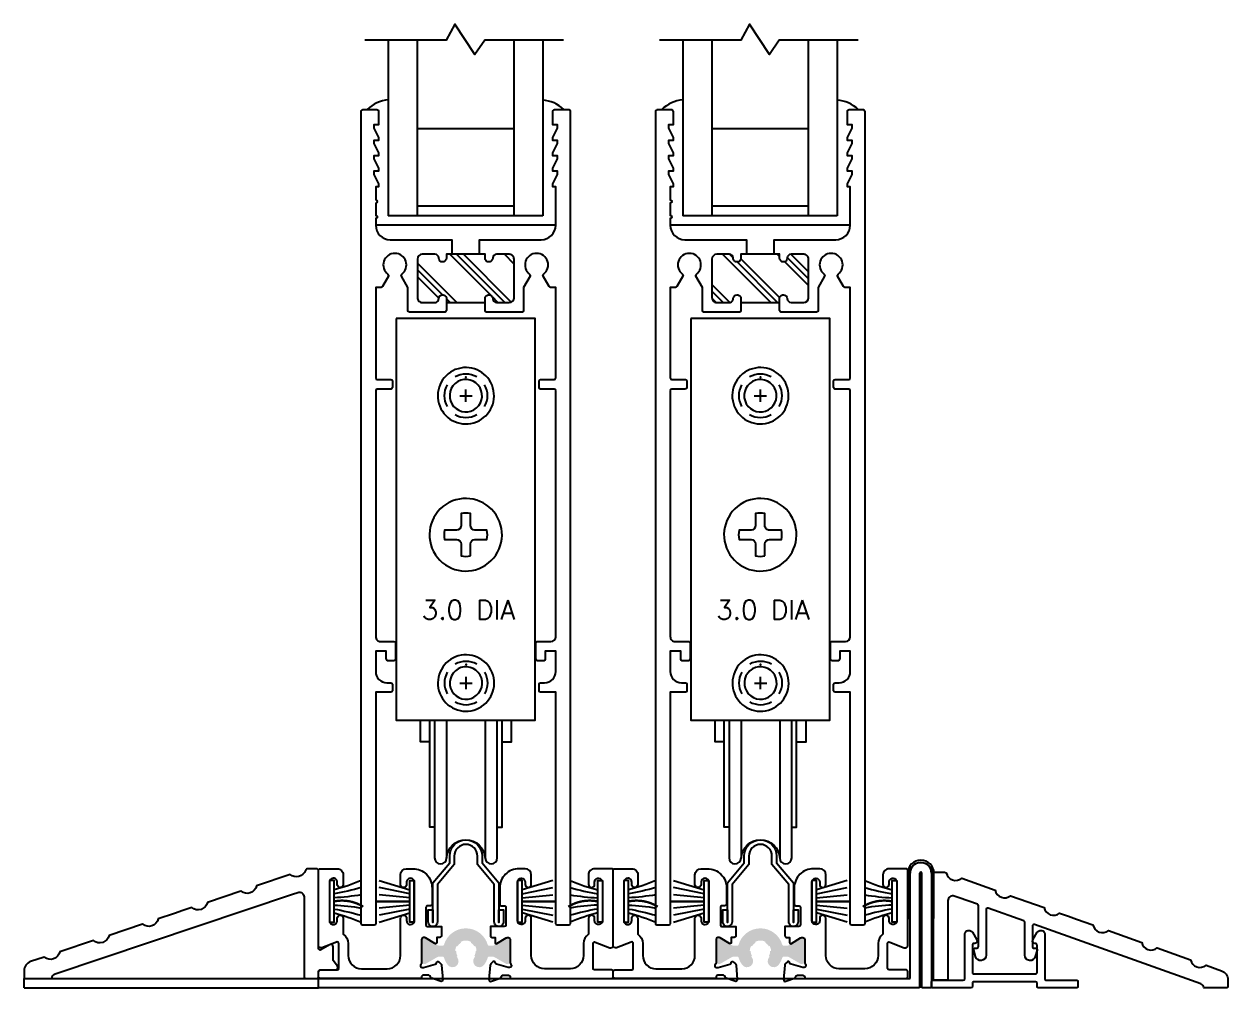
# Model space of a CAD drawing. Extents: x -7.7 to 55.8, y -21.7 to 30.1.
# Drawn here: x -4.38 to 3.42, y 10.66 to 16.9 of the extents above; entities that cross this region are included whole.
import ezdxf
from ezdxf.enums import TextEntityAlignment as Align

# ---------------------------------------------------------------- set-up
doc = ezdxf.new("R2010")
doc.units = 0
doc.header["$LTSCALE"] = 0.25
doc.header["$MEASUREMENT"] = 0
doc.layers.get('0').update_dxf_attribs({"linetype": 'CONTINUOUS'})
for name, color, linetype in [('FRAME', 1, 'CONTINUOUS'), ('GLASS-VINYL', 7, 'CONTINUOUS'), ('HARDWARE', 7, 'CONTINUOUS'), ('HEM COVER', 4, 'CONTINUOUS'), ('I-STRUT', 7, 'CONTINUOUS'), ('SEAL', 7, 'CONTINUOUS'), ('SILL-PAN', 7, 'CONTINUOUS'), ('VENT', 5, 'CONTINUOUS')]:
    doc.layers.add(name, color=color, linetype=linetype)
doc.styles.get("Standard").update_dxf_attribs({"font": 'simplex.shx'})

# ---------------------------------------------------------------- blocks, each defined once
blk = doc.blocks.new('3752')
blk.add_lwpolyline([(2.315312950864076, 0.3960660828717341), (2.288428630691269, 0.4325795506452262), (2.288428630691269, 0.5197150132971414, 0.5773502691896355), (2.264428630691269, 0.5335714197576923), (2.208428630691267, 0.5012398046830709, -0.5773502691896304), (2.193428630691268, 0.5099000587209152), (2.193428630691264, 1.010579550645228, 0.414213562373091), (2.177428630691264, 1.026579550645227), (2.123279139303695, 1.026579550645228, 0.3218493606504528), (2.108118147775662, 1.015692703868717, -0.5303409811657501), (2.009192128661591, 0.9882854731984), (1.791318441772871, 0.9152394525062394, -0.564932682866004), (1.690619898419006, 0.8814784784917108), (1.472746211530296, 0.8084324577995355, -0.5649326828659461), (1.372047668176431, 0.774671483785026), (1.313538275681876, 0.7550551714350787), (1.260925066122831, 0.7374156590689204), (1.154173981287731, 0.7016254630928543, -0.564932682866004), (1.053475437933866, 0.6678644890783257), (0.8356017510451563, 0.5948184683861503, -0.5649326828659461), (0.7349032076912914, 0.561057494371641), (0.5170295208026037, 0.4880114736794788, -0.5649326828660137), (0.4163309774487374, 0.4542504996649607), (0.3277201971441999, 0.4245421627652403, 0.3223425503140719), (0.2854286306912659, 0.3657580012323846), (0.2854286306912659, 0.3165795506452272), (0.4663268562911509, 0.3165795506452272, -0.3249412314732663), (0.4874712672752097, 0.3462633112810983), (2.023635525039498, 0.8612896449408042), (2.058574413917734, 0.8730035275872409, -0.5124674007691762), (2.099428630691266, 0.8436114468208135), (2.099428630691266, 0.3744053965567943), (2.099428630691266, 0.3265795506452273, 0.4142135623730951), (2.109428630691266, 0.3165795506452275), (2.183428630691267, 0.316579550645227, 0.414213562373108), (2.193428630691267, 0.3265795506452277), (2.193428630691267, 0.3605795506452264, -0.4142135623730951), (2.203428630691266, 0.3705795506452262), (2.302428630691267, 0.3705795506452262, 0.614985551733185)], format="xyb", close=True)
blk = doc.blocks.new('3749-SILL')
at = {"layer": 'I-STRUT'}
h = blk.add_hatch(color=256, dxfattribs=at)
h.dxf.hatch_style = 1
edge = h.paths.add_edge_path()
edge.add_arc((0.9540000000000077, -0.5239998801021031), 0.06889742808219167, 59.999999999995, 119.9999999999948, ccw=False)
edge.add_line((0.9884487140411125, -0.4643329571275103), (0.985495967123299, -0.4694472648110448))
edge.add_arc((0.9540000000000077, -0.523999880102096), 0.06299193424657525, 30.000000000000625, 59.99999999999619, ccw=False)
edge.add_line((1.008552615291066, -0.4925039129788047), (1.013666922974593, -0.4895511660610055))
edge.add_arc((0.9540000000000077, -0.5239998801021031), 0.06889742808219167, 5.9117155615240335e-12, 30.000000000002785, ccw=False)
edge.add_line((1.022897428082203, -0.523999880102096), (1.01699193424659, -0.523999880102096))
edge.add_arc((0.9540000000000077, -0.523999880102096), 0.06299193424657525, -30.000000000000625, 0, ccw=False)
edge.add_line((1.008552615291066, -0.5554958472253873), (1.013666922974593, -0.5584485941432007))
edge.add_arc((0.9540000000000077, -0.5239998801021031), 0.06889742808219167, 323.1301023541607, 329.99999999999716, ccw=False)
edge.add_arc((1.040613909589055, -0.588960312293878), 0.03936995890410953, 143.1301023541601, 323.1301023541457)
edge.add_arc((0.9540000000000077, -0.5239998801021031), 0.1476373458904107, 323.1301023541566, 343.8304322988947)
edge.add_arc((1.103359578905156, -0.5673068348966197), 0.007873991780821906, 90, 163.8304322988909, ccw=False)
edge.add_line((1.103359578905156, -0.5594328431158004), (1.125148285231191, -0.5594328431158004))
edge.add_arc((1.125148285231191, -0.5909288102390864), 0.03149596712328762, 60.00000000001222, 90, ccw=False)
edge.add_line((1.140896268792829, -0.5636525025935555), (1.213589360971767, -0.6056218789312968))
edge.add_arc((1.21752635686218, -0.5988028020199128), 0.007873991780821906, 239.9999999999947, 270)
edge.add_line((1.21752635686218, -0.606676793800732), (1.225652716438361, -0.606676793800732))
edge.add_arc((1.225652716438361, -0.5909288102390864), 0.01574798356164381, 270, 360)
edge.add_line((1.241400700000014, -0.5909288102390864), (1.241400700000014, -0.4570709499651144))
edge.add_arc((1.225652716438361, -0.4570709499651144), 0.01574798356164381, 0, 90)
edge.add_line((1.225652716438361, -0.4413229664034688), (1.217526356862166, -0.4413229664034759))
edge.add_arc((1.217526356862166, -0.4491969581842881), 0.007873991780821906, 90, 119.9999999999416)
edge.add_line((1.213589360971767, -0.4423778812729111), (1.140896268792829, -0.4843472576106365))
edge.add_arc((1.125148285231191, -0.4570709499651144), 0.03149596712328762, 270, 299.9999999999958, ccw=False)
edge.add_line((1.125148285231191, -0.4885669170883986), (1.103359578905156, -0.4885669170883986))
edge.add_arc((1.103359578905156, -0.4806929253075793), 0.007873991780821906, 196.1695677010595, 270, ccw=False)
edge.add_arc((0.9540000000000077, -0.5239998801021031), 0.1476373458904107, 16.16956770111066, 90)
edge.add_arc((0.9540000000000077, -0.5239998801021031), 0.1476373458904107, 90, 163.8304322988893)
edge.add_arc((0.8046404210948594, -0.4806929253075793), 0.007873991780821906, 270, 343.8304322989405, ccw=False)
edge.add_line((0.8046404210948594, -0.4885669170883986), (0.7828517147688245, -0.4885669170883986))
edge.add_arc((0.7828517147688245, -0.4570709499651144), 0.03149596712328762, 239.9999999999818, 270, ccw=False)
edge.add_line((0.7671037312071718, -0.4843472576106365), (0.6944106390282485, -0.4423778812729111))
edge.add_arc((0.6904736431378353, -0.4491969581842881), 0.007873991780821906, 59.99999999996886, 90)
edge.add_line((0.6904736431378353, -0.4413229664034688), (0.6823472835616542, -0.4413229664034759))
edge.add_arc((0.6823472835616542, -0.4570709499651144), 0.01574798356164381, 90, 180)
edge.add_line((0.6665993000000014, -0.4570709499651144), (0.6665993000000014, -0.5909288102390864))
edge.add_arc((0.6823472835616542, -0.5909288102390864), 0.01574798356164381, 180, 270)
edge.add_line((0.6823472835616542, -0.606676793800732), (0.6904736431378353, -0.606676793800732))
edge.add_arc((0.6904736431378353, -0.5988028020199128), 0.007873991780821906, 270, 300.0000000000052)
edge.add_line((0.6944106390282485, -0.6056218789312968), (0.767103731207186, -0.5636525025935555))
edge.add_arc((0.7828517147688245, -0.5909288102390864), 0.03149596712328762, 90, 119.9999999999878, ccw=False)
edge.add_line((0.7828517147688245, -0.5594328431158004), (0.8046404210948594, -0.5594328431158004))
edge.add_arc((0.8046404210948594, -0.5673068348966197), 0.007873991780821906, 16.1695677011092, 90, ccw=False)
edge.add_arc((0.9540000000000077, -0.5239998801021031), 0.1476373458904107, 196.1695677011054, 216.8698976458435)
edge.add_arc((0.8673860904109603, -0.588960312293878), 0.03936995890410953, 216.8698976458544, 396.8698976458398)
edge.add_arc((0.9540000000000077, -0.5239998801021031), 0.06889742808219167, 209.9999999999977, 216.8698976458392, ccw=False)
edge.add_line((0.8943330770254221, -0.5584485941431936), (0.8994473847089637, -0.5554958472253873))
edge.add_arc((0.9540000000000077, -0.523999880102096), 0.06299193424657525, 180, 210.000000000007, ccw=False)
edge.add_line((0.8910080657534394, -0.523999880102096), (0.8851025719178125, -0.523999880102096))
edge.add_arc((0.9540000000000077, -0.5239998801021031), 0.06889742808219167, 149.9999999999972, 179.9999999999941, ccw=False)
edge.add_line((0.8943330770254221, -0.4895511660610055), (0.8994473847089637, -0.4925039129788047))
edge.add_arc((0.9540000000000077, -0.523999880102096), 0.06299193424657525, 119.99999999999261, 149.999999999993, ccw=False)
edge.add_line((0.9225040328767307, -0.4694472648110448), (0.9195512859589172, -0.4643329571275103))
for points in [[(0.5300000000000011, -0.5540004872134574), (0.5300000000000011, -0.3659999999999997), (0.5300000000000153, -0.3119999999999976, -0.414213562373095), (0.5500000000000114, -0.2920000000000016), (0.5505000000000138, -0.2920000000000087, -0.4142135623732017), (0.5700000000000216, -0.3114999999999952), (0.5699999999999363, -0.3275000000000006, 0.4142135623732224), (0.5944999999999254, -0.3520000000000039), (0.5954999999999302, -0.3519999999999897, 0.414213562373095), (0.6199999999999193, -0.3275000000000006), (0.6200000000000045, -0.0764999999999958, 0.4142135623730526), (0.5955000000000155, -0.05200000000000671), (0.5945000000000107, -0.0519999999999925, 0.4142135623730949), (0.5700000000000216, -0.07650000000001), (0.5700000000000358, -0.09250000000000114, -0.4142135623733084), (0.5505000000000138, -0.112000000000009), (0.549500000000009, -0.1119999999999948, -0.4142135623733084), (0.5300000000000011, -0.09250000000000114), (0.5300000000000011, -0.03000000000000114, -0.414213562373017), (0.5700000000000074, 0.009999999999990905), (0.5927576328495547, 0.009999999999990905), (0.610000000000003, 0.009999999999990905, -0.4142135623731044), (0.735000000000003, -0.1150000000000126), (0.7349999999999994, -0.2199999999999989, -0.4142135623736153), (0.7249999999999943, -0.2299999999999969), (0.7050000000000125, -0.2299999999999969, 0.4142135623737195), (0.6949999999999932, -0.2400000000000091), (0.6950000000000216, -0.3549999999999969, 0.414213562372991), (0.7050000000000125, -0.365000000000002), (0.7950155772184502, -0.3650000000000091), (0.7950155772184644, -0.4250000000000043, -0.4142135623736153), (0.7850155772184593, -0.4350000000000023), (0.7649845850430097, -0.4350000000000023), (0.7649845850429955, -0.4678652431251606, -0.5855240683197985), (0.7530129458922943, -0.4745834136928337), (0.6932613134322736, -0.4381108614683598, 0.1378721067474893), (0.6871101301893816, -0.4363818418366989), (0.6784052314997382, -0.436381841836706, 0.414213562373095), (0.6665989560165713, -0.448188117319873), (0.6665989560165713, -0.599811642884335, -0.213421765283858), (0.6626635308555109, -0.6086115210648249, 0.6885002580693733), (0.6705343811776316, -0.6292176747285172), (0.6768509058451855, -0.6292176747285101, 0.06554346281524685), (0.6799065947919587, -0.6288153856468188), (0.7557098215109761, -0.6085039722637777, 0.2679491924307935), (0.7640581189656785, -0.6001556748090753), (0.7652527777641325, -0.5956971474755353, -0.5773502691896111), (0.778420967001594, -0.5921687418035848), (0.7927361969683915, -0.6064839717703894, -0.1763269807084598), (0.7961492485542294, -0.6138032845162744), (0.8042939102109443, -0.7068971932408363, -0.5486187866267667), (0.7884945771375129, -0.7190204479001654), (0.7329722902087639, -0.6988119881197026, -0.2637246696229036), (0.7254171660954682, -0.6899510977373229, 0.3595082375522588), (0.7138240579492532, -0.6803782018222595), (0.6784052314997382, -0.6803782018222524, 0.4142135623732713), (0.6665989560165713, -0.6921844773054335), (0.6665989560165713, -0.7000004872134671), (0.01000000000000512, -0.70000048721346, -0.4142135623733031), (0, -0.6900004872134691), (0, -0.656000487213463, -0.4142135623734073), (0.01000000000000512, -0.646000487213465), (0.1200000000000045, -0.6460004872134721, 0.414213562372991), (0.1299999999999955, -0.6360004872134599), (0.1299999999999955, -0.4746324154477151, 0.5285491067761589), (0.1163456096550419, -0.4653240626822353), (0.02184702455195975, -0.5024235072041847, -0.5285491067762694), (1.4210854715202e-14, -0.4875301427794199), (0, 0, -0.4142135623734073), (0.01000000000000512, 0.00999999999999801), (0.1200000000000045, 0.01000000000000512, -0.414213562373147), (0.1599999999999966, -0.03000000000000114), (0.1599999999999966, -0.09250000000000114, -0.4142135623731486), (0.140500000000003, -0.1120000000000019), (0.1394999999999982, -0.1119999999999948, -0.4142135623732018), (0.1200000000000045, -0.09249999999999403), (0.1200000000000045, -0.0764999999999958, 0.4142135623732225), (0.09550000000000125, -0.0519999999999996), (0.09450000000001069, -0.05200000000000671, 0.414213562373095), (0.06999999999999318, -0.0764999999999958), (0.07000000000007844, -0.3275000000000006, 0.4142135623732648), (0.09450000000008174, -0.3520000000000039), (0.09550000000008652, -0.3520000000000039, 0.4142135623732649), (0.1200000000000898, -0.3275000000000006), (0.1200000000000045, -0.3114999999999952, -0.4142135623731485), (0.1394999999999982, -0.2919999999999945), (0.1400000000000006, -0.2920000000000016, -0.414213562373043), (0.1599999999999966, -0.3119999999999976), (0.1599999999999966, -0.4147658972593291, -0.2504916501726727), (0.1920000000000073, -0.474632415447708), (0.1920000000000073, -0.5530004872134668, 0.4142135623731071), (0.277000000000001, -0.6380004872134695), (0.4450000000000216, -0.6380004872134624, 0.4142135623730828), (0.5300000000000296, -0.5530004872134597)], [(1.378000000000014, -0.5540004872134574), (1.378000000000014, -0.3659999999999997), (1.378, -0.3119999999999976, 0.414213562373095), (1.358000000000004, -0.2920000000000016), (1.357500000000002, -0.2920000000000087, 0.4142135623732017), (1.337999999999994, -0.3114999999999952), (1.338000000000079, -0.3275000000000006, -0.4142135623732224), (1.31350000000009, -0.3520000000000039), (1.312500000000085, -0.3519999999999897, -0.414213562373095), (1.288000000000096, -0.3275000000000006), (1.288000000000011, -0.0764999999999958, -0.4142135623730526), (1.3125, -0.05200000000000671), (1.313500000000005, -0.0519999999999925, -0.4142135623730949), (1.337999999999994, -0.07650000000001), (1.33799999999998, -0.09250000000000114, 0.4142135623733084), (1.357500000000002, -0.112000000000009), (1.358500000000006, -0.1119999999999948, 0.4142135623733084), (1.378000000000014, -0.09250000000000114), (1.378000000000014, -0.03000000000000114, 0.414213562373017), (1.338000000000008, 0.009999999999990905), (1.315242367150461, 0.009999999999990905), (1.298000000000012, 0.009999999999990905, 0.4142135623731044), (1.173000000000012, -0.1150000000000126), (1.173000000000016, -0.2199999999999989, 0.4142135623736153), (1.183000000000021, -0.2299999999999969), (1.203000000000003, -0.2299999999999969, -0.4142135623737195), (1.213000000000022, -0.2400000000000091), (1.212999999999994, -0.3549999999999969, -0.414213562372991), (1.203000000000003, -0.365000000000002), (1.112984422781565, -0.3650000000000091), (1.112984422781551, -0.4250000000000043, 0.4142135623736153), (1.122984422781556, -0.4350000000000023), (1.143015414957006, -0.4350000000000023), (1.14301541495702, -0.4678652431251606, 0.5855240683197985), (1.154987054107721, -0.4745834136928337), (1.214738686567742, -0.4381108614683598, -0.1378721067474893), (1.220889869810634, -0.4363818418366989), (1.229594768500277, -0.436381841836706, -0.414213562373095), (1.241401043983444, -0.448188117319873), (1.241401043983444, -0.599811642884335, 0.213421765283858), (1.245336469144505, -0.6086115210648249, -0.6885002580693733), (1.237465618822384, -0.6292176747285172), (1.23114909415483, -0.6292176747285101, -0.06554346281524685), (1.228093405208057, -0.6288153856468188), (1.152290178489039, -0.6085039722637777, -0.2679491924307935), (1.143941881034337, -0.6001556748090753), (1.142747222235883, -0.5956971474755353, 0.5773502691896111), (1.129579032998421, -0.5921687418035848), (1.115263803031624, -0.6064839717703894, 0.1763269807084598), (1.111850751445786, -0.6138032845162744), (1.103706089789071, -0.7068971932408363, 0.5486187866267667), (1.119505422862503, -0.7190204479001654), (1.175027709791252, -0.6988119881197026, 0.2637246696229036), (1.182582833904547, -0.6899510977373229, -0.3595082375522588), (1.194175942050762, -0.6803782018222595), (1.229594768500277, -0.6803782018222524, -0.4142135623732713), (1.241401043983444, -0.6921844773054335), (1.241401043983444, -0.7000004872134671), (1.89800000000001, -0.70000048721346, 0.4142135623733031), (1.908000000000015, -0.6900004872134691), (1.908000000000015, -0.656000487213463, 0.4142135623734073), (1.89800000000001, -0.646000487213465), (1.788000000000011, -0.6460004872134721, -0.414213562372991), (1.77800000000002, -0.6360004872134599), (1.77800000000002, -0.4746324154477151, -0.5285491067761589), (1.791654390344974, -0.4653240626822353), (1.886152975448056, -0.5024235072041847, 0.5285491067762694), (1.908000000000001, -0.4875301427794199), (1.908000000000015, 0, 0.4142135623734073), (1.89800000000001, 0.00999999999999801), (1.788000000000011, 0.01000000000000512, 0.414213562373147), (1.748000000000019, -0.03000000000000114), (1.748000000000019, -0.09250000000000114, 0.4142135623731486), (1.767500000000013, -0.1120000000000019), (1.768500000000017, -0.1119999999999948, 0.4142135623732018), (1.788000000000011, -0.09249999999999403), (1.788000000000011, -0.0764999999999958, -0.4142135623732225), (1.812500000000014, -0.0519999999999996), (1.813500000000005, -0.05200000000000671, -0.414213562373095), (1.838000000000022, -0.0764999999999958), (1.837999999999937, -0.3275000000000006, -0.4142135623732648), (1.813499999999934, -0.3520000000000039), (1.812499999999929, -0.3520000000000039, -0.4142135623732649), (1.787999999999926, -0.3275000000000006), (1.788000000000011, -0.3114999999999952, 0.4142135623731485), (1.768500000000017, -0.2919999999999945), (1.768000000000015, -0.2920000000000016, 0.414213562373043), (1.748000000000019, -0.3119999999999976), (1.748000000000019, -0.4147658972593291, 0.2504916501726727), (1.716000000000008, -0.474632415447708), (1.716000000000008, -0.5530004872134668, -0.4142135623731071), (1.631000000000014, -0.6380004872134695), (1.462999999999994, -0.6380004872134624, -0.4142135623730828), (1.377999999999986, -0.5530004872134597)]]:
    blk.add_lwpolyline(points, format="xyb")
blk = doc.blocks.new('3310-Thermal Mammoth B Rail')
at = {"linetype": 'Continuous'}
h = blk.add_hatch(dxfattribs=at)
h.set_pattern_fill('PLAST', angle=45, style=0)
h.set_pattern_definition([(45, (0, 0), (-0.1767766952966369, 0.1767766952966369), []), (45, (-0.02209708691207961, 0.02209708691207961), (-0.1767766952966369, 0.1767766952966369), []), (45, (-0.04419417382415922, 0.04419417382415922), (-0.1767766952966369, 0.1767766952966369), [])])
h.paths.add_polyline_path([(-0.1499999999999915, 0.3239999999999981), (-0.1509999999999962, 0.3239999999999945, -0.4142135623731167), (-0.1749999999999972, 0.347999999999999), (-0.1749999999999972, 0.3740000000000094), (-0.2819999999999965, 0.3740000000000094, 0.4142135623730951), (-0.3130000000000024, 0.3430000000000035), (-0.3130000000000024, 0.09300000000000352, 0.4142135623731119), (-0.2819999999999965, 0.06199999999999761), (-0.2000000000000028, 0.06199999999999761, 0.4142135623730743), (-0.1749999999999972, 0.0870000000000033), (-0.1749999999999972, 0.08800000000000097, -0.414213562373095), (-0.1509999999999962, 0.1120000000000019), (-0.1499999999999915, 0.1119999999999983, -0.4142135623730742), (-0.125, 0.0870000000000033), (-0.125, 0.06199999999999761), (0.125, 0.06199999999999761), (0.125, 0.0870000000000033, -0.4142135623730951), (0.1499999999999915, 0.1120000000000019), (0.1509999999999962, 0.1120000000000019, -0.414213562373095), (0.1749999999999972, 0.08800000000000097), (0.1749999999999972, 0.0870000000000033, 0.414213562373095), (0.2000000000000028, 0.06199999999999761), (0.2819999999999965, 0.06199999999999761, 0.4142135623731117), (0.3130000000000024, 0.09299999999999642), (0.3130000000000024, 0.3430000000000035, 0.4142135623730951), (0.2819999999999965, 0.3740000000000094), (0.1749999999999972, 0.3740000000000094), (0.1749999999999972, 0.347999999999999, -0.414213562373095), (0.1509999999999962, 0.3239999999999981), (0.1499999999999915, 0.3239999999999981, -0.4142135623730743), (0.125, 0.3490000000000038), (0.125, 0.3740000000000094), (-0.125, 0.3740000000000094), (-0.125, 0.3490000000000038, -0.4142135623730951)])
at = {"color": 7}
for p, q in [((-0.125, 0.3740000000000094), (0.125, 0.3740000000000094)), ((0.125, 0.06199999999999761), (-0.125, 0.06199999999999761))]:
    blk.add_line(p, q, dxfattribs=at)
at = {"ltscale": 0.25}
blk.add_lwpolyline([(-0.08850000000000824, 0.3739999999999909), (-0.08850000000000928, 0.4679999999999939), (-0.4875000000000016, 0.4679999999999946, -0.414213562373095), (-0.5815000000000019, 0.561999999999995), (-0.5815000000000028, 0.810999999999992), (-0.5635000000000021, 0.8109999999999937), (-0.5635000000000021, 0.8309999999999933), (-0.5935000000000015, 0.8909999999999938), (-0.5935000000000015, 0.9109999999999934), (-0.5635000000000021, 0.9109999999999934), (-0.5635000000000021, 0.9309999999999929), (-0.5935000000000015, 0.9909999999999934), (-0.5935000000000015, 1.010999999999993), (-0.5635000000000021, 1.010999999999994), (-0.5635000000000021, 1.030999999999993), (-0.5935000000000015, 1.090999999999994), (-0.5935000000000015, 1.110999999999994), (-0.5635000000000021, 1.110999999999994), (-0.5635000000000021, 1.130999999999993), (-0.5935000000000015, 1.190999999999994), (-0.5935000000000015, 1.210999999999993), (-0.5635000000000021, 1.210999999999993), (-0.5635000000000021, 1.300999999999997, 0.4142135623731054), (-0.5735000000000028, 1.310999999999996), (-0.6655000000000024, 1.310999999999991, 0.4142135623730803), (-0.6755000000000013, 1.300999999999991), (-0.6755000000000022, -3.960000000000006, 0.414213562373095), (-0.6655000000000024, -3.970000000000006), (-0.5915000000000026, -3.970000000000006, 0.4142135623730976), (-0.5815000000000028, -3.960000000000006), (-0.5815000000000028, -2.462000000000005), (-0.483500000000002, -2.462000000000008, 0.414213562373095), (-0.4735000000000023, -2.452000000000008), (-0.4735000000000023, -2.410000000000008, 0.414213562373095), (-0.483500000000002, -2.400000000000008), (-0.5095000000000036, -2.400000000000008, -0.414213562373095), (-0.5815000000000037, -2.328000000000008), (-0.5815000000000028, -2.195000000000007), (-0.5135000000000032, -2.195000000000008), (-0.5135000000000032, -2.248000000000008, 0.414213562373095), (-0.5035000000000034, -2.258000000000008), (-0.4635000000000025, -2.258000000000008, 0.414213562373095), (-0.4535000000000027, -2.248000000000008), (-0.4535000000000027, -2.143000000000007, 0.414213562373095), (-0.4635000000000025, -2.133000000000007), (-0.5505000000000013, -2.133000000000007, -0.4142135623730948), (-0.5815000000000019, -2.102000000000007), (-0.5815000000000028, -0.5090000000000048, -0.414213562373095), (-0.571500000000003, -0.499000000000005), (-0.4835000000000029, -0.4990000000000059, 0.4142135623730955), (-0.4735000000000031, -0.4890000000000061), (-0.4735000000000031, -0.4470000000000072, 0.4142135623730948), (-0.4835000000000029, -0.4370000000000074), (-0.5715000000000039, -0.4370000000000065, -0.4142135623730883), (-0.5815000000000028, -0.4270000000000067), (-0.5815000000000028, 0.1595077321642071), (-0.5472735026918985, 0.1595077321642089, 0.267949192431105), (-0.5386132486540545, 0.1645077321642079), (-0.4997048575403289, 0.2318990424139455, 0.3800824376758116), (-0.5023809808042747, 0.2449109197770021, -3.009940464806434), (-0.4126190191957226, 0.2449109197769959, 0.3800824376759228), (-0.4152951424596649, 0.2318990424139278), (-0.3735000000000026, 0.1595077321642124), (-0.3735000000000017, 0.009999999999991793, 0.414213562373095), (-0.3635000000000019, -7.993605777301127e-15), (-0.1335000000000015, -7.993605777301127e-15, 0.414213562373095), (-0.1235000000000017, 0.009999999999991793), (-0.1235000000000026, 0.08699999999999175, 0.4142135623731159), (-0.1485000000000012, 0.1119999999999912, 0.4142135623730846), (-0.1735000000000007, 0.08699999999999175, -0.4142135623730742), (-0.198500000000001, 0.06199999999999317), (-0.2805000000000026, 0.06199999999999228, -0.4142135623730909), (-0.3115000000000032, 0.09299999999999198), (-0.3115000000000023, 0.3429999999999946, -0.414213562373095), (-0.2805000000000026, 0.3739999999999943), (-0.198500000000001, 0.3739999999999943, -0.4142135623730846), (-0.1735000000000015, 0.3489999999999931, 0.414213562373095), (-0.1485000000000012, 0.3239999999999927, 0.4142135623730742), (-0.1235000000000026, 0.3489999999999931), (-0.1235000000000026, 0.3739999999999943), (0.001499999999997392, 0.3739999999999943), (0.1264999999999974, 0.3739999999999943), (0.1264999999999983, 0.3489999999999931, 0.4142135623730742), (0.1514999999999969, 0.3239999999999927, 0.414213562373095), (0.1764999999999972, 0.3489999999999949, -0.4142135623730638), (0.2014999999999967, 0.3739999999999943), (0.2834999999999974, 0.3739999999999943, -0.4142135623730867), (0.314499999999998, 0.3429999999999946), (0.314499999999998, 0.09299999999999198, -0.414213562373095), (0.2834999999999983, 0.06199999999999317), (0.2014999999999967, 0.06199999999999228, -0.414213562373095), (0.1764999999999972, 0.08699999999999086, 0.4142135623730846), (0.1514999999999995, 0.1119999999999921, 0.4142135623731159), (0.1264999999999974, 0.08699999999999175), (0.1264999999999974, 0.009999999999991793, 0.414213562373095), (0.1364999999999972, -7.993605777301127e-15), (0.3664999999999976, -6.217248937900877e-15, 0.414213562373095), (0.3764999999999974, 0.00999999999999357), (0.3764999999999974, 0.1595077321642107), (0.4182951424596704, 0.2318990424139438, 0.3800824376758462), (0.4156190191957254, 0.2449109197770012, -3.009940464806486), (0.5053809808042748, 0.2449109197769959, 0.3800824376759271), (0.5027048575403334, 0.2318990424139287), (0.541613248654051, 0.1645077321642079, 0.267949192431099), (0.550273502691895, 0.1595077321642089), (0.5844999999999976, 0.1595077321642071), (0.5844999999999976, -0.4270000000000067, -0.4142135623730883), (0.5744999999999978, -0.4370000000000065), (0.4864999999999986, -0.4370000000000074, 0.4142135623730949), (0.4764999999999988, -0.4470000000000072), (0.4764999999999988, -0.4890000000000061, 0.4142135623730955), (0.4864999999999986, -0.4990000000000059), (0.5744999999999978, -0.499000000000005, -0.414213562373095), (0.5844999999999976, -0.5090000000000048), (0.5844999999999976, -2.102000000000007, -0.414213562373095), (0.5534999999999979, -2.133000000000007), (0.4664999999999981, -2.133000000000007, 0.414213562373095), (0.4564999999999984, -2.143000000000007), (0.4564999999999975, -2.248000000000008, 0.414213562373095), (0.4664999999999973, -2.258000000000008), (0.5064999999999982, -2.258000000000008, 0.414213562373095), (0.516499999999998, -2.248000000000008), (0.516499999999998, -2.195000000000008), (0.5844999999999985, -2.195000000000007), (0.5844999999999985, -2.328000000000008, -0.4142135623730987), (0.5124999999999984, -2.400000000000008), (0.4864999999999986, -2.400000000000008, 0.414213562373095), (0.4764999999999988, -2.410000000000008), (0.4764999999999988, -2.452000000000008, 0.414213562373095), (0.4864999999999986, -2.462000000000008), (0.5844999999999985, -2.462000000000011), (0.5844999999999985, -3.960000000000006, 0.414213562373095), (0.5944999999999983, -3.970000000000006), (0.6684999999999981, -3.970000000000007, 0.4142135623730976), (0.6784999999999979, -3.960000000000007), (0.6784999999999988, 1.300999999999993, 0.4142135623730878), (0.668499999999999, 1.310999999999993), (0.5764999999999976, 1.310999999999995, 0.414213562373095), (0.5664999999999978, 1.300999999999995), (0.5664999999999978, 1.210999999999993), (0.596499999999998, 1.210999999999993), (0.596499999999998, 1.190999999999994), (0.5664999999999978, 1.130999999999993), (0.5664999999999978, 1.110999999999994), (0.596499999999998, 1.110999999999994), (0.596499999999998, 1.090999999999994), (0.5664999999999978, 1.030999999999993), (0.5664999999999978, 1.010999999999994), (0.596499999999998, 1.010999999999995), (0.596499999999998, 0.9909999999999934), (0.5664999999999978, 0.9309999999999929), (0.5664999999999978, 0.9109999999999934), (0.596499999999998, 0.9109999999999943), (0.596499999999998, 0.8909999999999938), (0.5664999999999978, 0.8309999999999933), (0.5664999999999978, 0.8109999999999937), (0.5844999999999976, 0.8109999999999937), (0.5844999999999976, 0.7256280083870292, 0.9999999999999999), (0.5844999999999976, 0.7056280083870297), (0.5844999999999985, 0.6256280083870296, 1.000000000000089), (0.5844999999999985, 0.60562800838703), (0.5844999999999985, 0.5619999999999941, -0.4142135623730924), (0.4904999999999982, 0.4679999999999938), (0.0914999999999897, 0.4679999999999885), (0.0914999999999897, 0.3739999999999909)], format="xyb", dxfattribs=at)
blk = doc.blocks.new('FW1020 STD SILL')
blk.add_lwpolyline([(0.07500000000000043, 0.4569999999999999, 0.9999999999999999), (-0.0750000000000004, 0.4569999999999963), (-0.07500000000000662, 0.4022826534041937), (-0.1840000000000039, 0.2723815118114272), (-0.1839999999999986, 0.03000000000000203, -1.000000000000015), (-0.2440000000000013, 0.03000000000000136), (-0.2440000000000007, 0.1090000000000004), (-0.2141000000000004, 0.1090000000000009), (-0.2139999999999986, 0.02700000000000014), (-0.214000000000004, 0.2833006188394132), (-0.1050000000000058, 0.4132017604321812), (-0.1050000000000004, 0.4569999999999999, -0.9999999999999999), (0.1050000000000004, 0.4569999999999999), (0.1049999999999986, 0.4132017604321812), (0.2139999999999969, 0.2833006188394132), (0.2139999999999986, 0.02700000000000014), (0.2140999999999981, 0.1090000000000009), (0.2440000000000007, 0.1090000000000004), (0.2440000000000015, 0.03000000000000136, -1.000000000000015), (0.1839999999999986, 0.03000000000000203), (0.1840000000000037, 0.2723815118114272), (0.07499999999999996, 0.4022826534041934)], format="xyb", close=True)
blk = doc.blocks.new('*U189')
for centre, radius, start, end in [((-0.3456614405128079, 1.446055815296801), 1.422404093784139, 285.3136702624448, 292.8214144479464), ((-0.2202649663383273, 1.53878803912885), 1.510267829402409, 279.538423978836, 286.3954961937401), ((-0.03986307727213137, 1.474276594270555), 1.452454437504463, 272.7569915361263, 279.746918198637), ((-0.03986307727213002, -1.474276594270551), 1.452454437504459, 80.25308180136291, 87.24300846387358), ((-0.2202649663383308, -1.538788039128859), 1.510267829402417, 73.6045038062596, 80.46157602116375), ((-0.3456614405128081, -1.446055815296816), 1.422404093784152, 67.17858555205363, 74.68632973755558)]:
    blk.add_arc(centre, radius, start, end)
at = {"layer": 'SEAL'}
blk.add_lwpolyline([(1.759824107611761e-15, -0.1350000000000016), (1.653273178848947e-17, 0.1350000000000016), (0.03000000000000293, 0.1350000000000016), (0.0300000000000029, -0.1350000000000016)], close=True, dxfattribs=at)
at = {"layer": 'SEAL', "const_width": 0.015}
blk.add_lwpolyline([(0.0300000000000058, -6.661338147750939e-16, 0.1939324845919353), (0.2191350432854356, 0.03424964009469217)], format="xyb", dxfattribs=at)
at = {"flags": 9}
for tag, p in [('FLEETWOOD_PART_#', (-0.0005562457240841923, -0.2486722113120052)), ('MANUFACTURER_PART_#', (8.517492267046123e-16, -0.1988058451557535))]:
    blk.add_attdef(tag, p, '', height=0.03125, dxfattribs=at)
blk = doc.blocks.new('*U190')
for centre, radius, start, end in [((-0.3492584894875415, 1.474148895770648), 1.450455084447307, 285.1576319791416, 292.5923982131128), ((-0.2228354374215071, 1.570466562723399), 1.541936727261103, 279.4375583034989, 286.2238277821285), ((-0.04061357819345077, 1.505966933098648), 1.484144396822642, 272.7270850643268, 279.6419605053924), ((-0.04061357819344935, -1.505966933098648), 1.48414439682264, 80.35803949460764, 87.2729149356732), ((-0.2228354374215036, -1.570466562723407), 1.541936727261109, 73.7761722178715, 80.56244169650127), ((-0.3492584894875398, -1.474148895770659), 1.450455084447316, 67.40760178688728, 74.84236802085883)]:
    blk.add_arc(centre, radius, start, end)
at = {"layer": 'SEAL'}
blk.add_lwpolyline([(1.759824107611761e-15, -0.1350000000000016), (1.653273178848947e-17, 0.1350000000000016), (0.03000000000000293, 0.1350000000000016), (0.0300000000000029, -0.1350000000000016)], close=True, dxfattribs=at)
at = {"layer": 'SEAL', "const_width": 0.015}
blk.add_lwpolyline([(0.0300000000000058, -6.661338147750939e-16, 0.1920303470855439), (0.2210696250485103, 0.03424964009469217)], format="xyb", dxfattribs=at)
at = {"flags": 9}
for tag, p in [('FLEETWOOD_PART_#', (-0.0005562457240841923, -0.2486722113120052)), ('MANUFACTURER_PART_#', (8.517492267046123e-16, -0.1988058451557535))]:
    blk.add_attdef(tag, p, '', height=0.03125, dxfattribs=at)
blk = doc.blocks.new('19118-Seal')
for p, q in [((0.03000000000000292, 0.04940012352340856), (0.2284638331653141, 0.08993349097487797)), ((0.03000000000000292, 0.02350333718988245), (0.2284638331653142, 0.04278809469057702)), ((0.03000000000000292, -0.02350333718988251), (0.2284638331653142, -0.04278809469057708)), ((0.03000000000000292, -0.04940012352340862), (0.2284638331653141, -0.08993349097487803))]:
    blk.add_line(p, q)
at = {"layer": 'SEAL'}
for p, q in [((0.2284638331653142, 0.1350000000000015), (0.03000000000000289, 0.07415498501579519)), ((0.2284638331653141, -0.1350000000000016), (0.03000000000000289, -0.0741549850157952))]:
    blk.add_line(p, q, dxfattribs=at)
blk.add_lwpolyline([(1.759824107611761e-15, -0.1350000000000016), (1.653273178848947e-17, 0.1350000000000016), (0.03000000000000293, 0.1350000000000016), (0.0300000000000029, -0.1350000000000016)], close=True, dxfattribs=at)
at = {"layer": 'SEAL', "const_width": 0.015}
blk.add_lwpolyline([(0.03000000000000291, -3.673940397442307e-18), (0.2496107951097102, -3.056850612637313e-17)], dxfattribs=at)
at = {"flags": 9}
for tag, p in [('FLEETWOOD_PART_#', (-0.0005562457240841923, -0.2486722113120052)), ('MANUFACTURER_PART_#', (8.517492267046123e-16, -0.1988058451557535))]:
    blk.add_attdef(tag, p, '', height=0.03125, dxfattribs=at)
blk = doc.blocks.new('*U191')
at = {"layer": 'HARDWARE', "linetype": 'Continuous'}
for p, q in [((0.913999656020847, 3.072000000001125), (0.9939996560208453, 3.072000000001125)), ((0.9539996560208461, 3.032000000001126), (0.9539996560208461, 3.112000000001124)), ((0.9549332916738944, 1.171999999999251), (0.9549332916738944, 1.251999999999249)), ((0.9149332916738953, 1.21199999999925), (0.9949332916738935, 1.21199999999925))]:
    blk.add_line(p, q, dxfattribs=at)
at = {"layer": 'HARDWARE', "color": 7}
blk.add_lwpolyline([(0.5030323651351747, 3.571999999999249), (0.5030323651351747, 0.9719999999992517), (1.403032365135187, 0.9719999999992517), (1.40303236513518, 3.571999999999249)], close=True, dxfattribs=at)
blk.add_lwpolyline([(0.9830323651340844, 2.034976212385114), (0.9830323651340915, 2.111999999998683, -0.414213562373095), (1.013032365134093, 2.141999999998685), (1.09005615274784, 2.141999999998685, 0.1081887187273651), (1.090056152747655, 2.201999999998687), (1.013032365134093, 2.201999999998687, -0.414213562373095), (0.9830323651340915, 2.231999999998688), (0.9830323651340844, 2.30902378761225, 0.1081887187273649), (0.9230323651340822, 2.309023787612435), (0.9230323651340822, 2.231999999998681, -0.414213562373095), (0.893032365134081, 2.20199999999868), (0.8160085775205257, 2.201999999998683, 0.1081887187273651), (0.816008577520341, 2.141999999998681), (0.893032365134081, 2.141999999998681, -0.414213562373095), (0.9230323651340822, 2.11199999999868), (0.9230323651340823, 2.034976212384929, 0.1081887187273649)], format="xyb", close=True, dxfattribs=at)
for points in [[(0.7218669273209795, 0.831702745837255), (0.6598669273209818, 0.8317027458372657), (0.6598669273209818, 0.9719999999992552)], [(0.7509999999998334, 0.2782189472347236), (0.7199999999998346, 0.2782189472347271), (0.7199996560167161, 0.9719999999992517)], [(0.8291520259442162, 0.9719999999992552), (0.8291523699273347, 0.07817002960116665)], [(1.07884728608922, 0.9719999999992517), (1.078847630072338, 0.07817002959833513)], [(1.156999999999846, 0.2782189472347307), (1.187999999999838, 0.2782189472347271), (1.18799965601672, 0.9719999999992517)], [(1.18799965601672, 0.831702745837255), (1.249999656016717, 0.8317027458372657), (1.249999656016717, 0.9719999999992552)]]:
    blk.add_lwpolyline(points, dxfattribs=at)
blk.add_lwpolyline([(0.7509996560167149, 0.9719999999992517), (0.7509999999998405, 0.08010001563192287, 0.9756097096158504), (0.8291523699273347, 0.07817002960117735, -0.951799968728406), (1.078847630072338, 0.0781700296011773, 0.9756097096158504), (1.156999999999832, 0.08010001563192287), (1.156999656016735, 0.9719999999992517)], format="xyb", dxfattribs=at)
for centre, radius, start, end in [((0.9539996560190538, 3.072000000001587), 0.1825024696590584, 106.1690007701996, 106.1377948274399), ((0.9539996560208479, 3.072000000001127), 0.1050014208989607, 131.0231411580958, 130.9828117884154), ((0.9530323651340851, 2.17200000000435), 0.2350018945264222, 117.4668048798294, 117.4308799194682), ((0.9549332916721021, 1.211999999999708), 0.1825024696590588, 106.1690007701995, 106.1377948274398), ((0.9549332916688478, 1.211999999999251), 0.1050014208956481, 131.023141156017, 130.9828117863367)]:
    blk.add_arc(centre, radius, start, end, dxfattribs=at)
at = {"layer": 'HARDWARE', "color": 7, "linetype": 'Continuous'}
for centre, start, end in [((0.9539996560208461, 3.072000000001125), 59.99999999880322, 120.0000000003655), ((0.9539996560208461, 3.072000000001125), 150.0000000002937, 209.9999999985451), ((0.9539996560208461, 3.072000000001125), 329.9999999958393, 29.99999999758994), ((0.9539996560208461, 3.072000000001125), 239.9999999973319, 299.9999999957691), ((0.9549332916738944, 1.21199999999925), 59.99999999880322, 120.0000000003655), ((0.9549332916738944, 1.21199999999925), 150.0000000002937, 209.9999999985451), ((0.9549332916738944, 1.21199999999925), 329.9999999958393, 29.99999999758994), ((0.9549332916738944, 1.21199999999925), 239.9999999973319, 299.9999999957691)]:
    blk.add_arc(centre, 0.1402648927758448, start, end, dxfattribs=at)
at = {"layer": 'HARDWARE', "color": 7, "linetype": 'ByBlock'}
for p in [(0.9539996560225799, 3.192001623886646), (0.9549332916756281, 1.332001623884771)]:
    blk.add_point(p, dxfattribs=at)
at = {"layer": 'FRAME'}
blk.add_blockref('3749-SILL', (0, 0), dxfattribs=at)
at = {"layer": 'HARDWARE'}
blk.add_blockref('FW1020 STD SILL', (0.9539996560167179, -0.3650000000000042), dxfattribs=at)
at = {"layer": 'SEAL', "xscale": -1, "rotation": 180}
for name, p in [('*U189', (0.07000000000003581, -0.2019999999999982)), ('19118-Seal', (1.288000000000053, -0.2019999999999982))]:
    blk.add_blockref(name, p, dxfattribs=at)
at = {"layer": 'SEAL', "rotation": 180}
for name, p in [('19118-Seal', (0.6199993120333822, -0.2019999999999982)), ('*U190', (1.8379993120334, -0.2019999999999982))]:
    blk.add_blockref(name, p, dxfattribs=at)
at = {"layer": 'VENT', "xscale": -1}
blk.add_blockref('3310-Thermal Mammoth B Rail', (0.9545323651351785, 3.613999512786539), dxfattribs=at)
at = {"layer": 'HARDWARE'}
blk.add_text('3.0 DIA', height=0.125, dxfattribs=at).set_placement((0.9702775128903447, 1.623289360654562), align=Align.CENTER)

msp = doc.modelspace()

# ---------------------------------------------------------------- linework, layer by layer
at = {"layer": 'FRAME'}
for points in [[(3.409832013156301, 10.65986841195051), (3.263832013156271, 10.65986841195051, 0.2899825947879999), (3.243379771497967, 10.68598101029641), (2.166684607090158, 11.06912744792399, 0.5182860679362115), (2.153332013156312, 11.05970618930771), (2.153332013156312, 10.92715960608168, 0.4142135623733031), (2.163332013156303, 10.91715960608168), (2.173672754893413, 10.91715960608167, -0.4931454260316716), (2.183332013156313, 10.90457141563066), (2.172139417076405, 10.86280007839192, -0.8769764629927587), (2.103332013156301, 10.8718587449705), (2.103332013156301, 11.08461597948839, 0.317274815488877), (2.096684607090136, 11.09403723810467), (1.866684607090161, 11.17588369155539, 0.5182860679361979), (1.853332013156315, 11.16646243293912), (1.853332013156301, 10.87185874497051, -0.8769764629927589), (1.784524609236183, 10.86280007839192), (1.773332013156303, 10.90457141563066, -0.4931454260319991), (1.782991271419188, 10.91715960608168), (1.793332013156299, 10.91715960608168, 0.4142135623724705), (1.803332013156304, 10.92715960608168), (1.80333201315629, 11.19137222311979, 0.31727481548886), (1.796684607090125, 11.20079348173607), (1.678862515425461, 11.24272096147912), (1.647225054351221, 11.25397928315353, 0.518286067936171), (1.605832013156299, 11.22477338144307), (1.605832013156299, 10.80769425786208), (1.605832013156299, 10.71986841195051, -0.4142135623733031), (1.595832013156308, 10.70986841195051), (1.52183201315631, 10.70986841195051, -0.414213562373095), (1.511832013156305, 10.71986841195051), (1.511832013156305, 11.37884562859483), (1.511832013156305, 11.39386841195051, -0.41421356237329), (1.52783201315631, 11.4098684119505), (1.579238395513524, 11.40986841195051, -0.08567886993190606), (1.584602545807666, 11.40894242573656), (1.595578108765093, 11.40503672615964, 0.5649326828656713), (1.695638794599116, 11.36942971631024), (1.912132398271932, 11.29238956998245, 0.5649326828659991), (2.012193084105984, 11.25678256013302), (2.228686687778787, 11.17974241380523, 0.5649326828659343), (2.328747373612853, 11.14413540395582), (2.386886148472438, 11.12344647991135), (2.439166088748333, 11.10484244644091), (2.545240977285641, 11.06709525762804, 0.5649326828659871), (2.645301663119692, 11.0314882477786), (2.861795266792495, 10.95444810145081, 0.5649326828659619), (2.961855952626532, 10.91884109160141), (3.17834955629932, 10.84180094527362, 0.5649326828660574), (3.278410242133372, 10.80619393542422), (3.378618095546141, 10.77053455538183, -0.3172748154888926), (3.419832013156306, 10.71212275196092), (3.419832013156306, 10.66986841195051, -0.4142135623734072)], [(2.183422284011709, 10.75986841195051), (2.183422284011709, 10.93786841195051, 0.4142135623733031), (2.173422284011718, 10.94786841195051), (2.168632348185508, 10.94786841195051, -0.5773502691895618), (2.155641967128741, 10.97036841195051), (2.184456626918671, 11.02027686670947, -0.2679491924311159), (2.201777134994355, 11.03027686670947), (2.21342228401171, 11.03027686670947, -0.414213562373095), (2.23342228401172, 11.01027686670946), (2.23342228401172, 10.71986841195051, 0.4142135623733031), (2.243422284011711, 10.70986841195052), (2.438422284011704, 10.70986841195051, -0.4142135623734071), (2.448422284011723, 10.69986841195051), (2.448422284011695, 10.66986841195052, -0.4142135623735113), (2.43842228401169, 10.65986841195051), (2.193422284011699, 10.65986841195052, -0.4142135623733031), (2.183422284011709, 10.66986841195052), (2.183422284011694, 10.68986841195052, 0.414213562373095), (2.173422284011689, 10.69986841195053), (1.775422284011722, 10.69986841195051, 0.4142135623733031), (1.765422284011702, 10.68986841195051), (1.765422284011702, 10.66986841195052, -0.4142135623726788), (1.755422284011711, 10.65986841195052), (1.509922284011733, 10.65986841195051, -0.414213562373303), (1.499922284011713, 10.66986841195051), (1.499922284011713, 10.69986841195051, -0.414213562372991), (1.509922284011719, 10.70986841195051), (1.7054222840117, 10.70986841195052, 0.4142135623728869), (1.715422284011705, 10.71986841195051), (1.715422284011691, 11.01027686670946, -0.414213562373095), (1.735422284011701, 11.03027686670947), (1.747067433029056, 11.03027686670947, -0.2679491924311173), (1.76438794110474, 11.02027686670947), (1.79320260089467, 10.97036841195051, -0.5773502691895575), (1.780212219837903, 10.94786841195051), (1.775422284011693, 10.94786841195051, 0.4142135623733031), (1.765422284011702, 10.93786841195051), (1.765422284011702, 10.75986841195051, 0.4142135623733031), (1.775422284011693, 10.74986841195052), (2.173422284011718, 10.74986841195051, 0.4142135623734072)]]:
    msp.add_lwpolyline(points, format="xyb", close=True, dxfattribs=at)
at = {"layer": 'GLASS-VINYL'}
for p, q in [((-2.019181716134072, 16.79569697176365), (-2.019181716134058, 15.65912939458048)), ((-1.831681716134072, 16.79569697176365), (-1.831681716134058, 15.65912939458048)), ((-1.206681716134072, 16.79569697176365), (-1.206681716134058, 15.65912939458048)), ((-1.019181716134072, 16.79569697176365), (-1.019181716134058, 15.65912939458048)), ((-0.1111817161340718, 16.79569697176365), (-0.1111817161340576, 15.65912939458048)), ((0.0763182838659282, 16.79569697176365), (0.07631828386594242, 15.65912939458048)), ((0.7013182838659282, 16.79569697176365), (0.7013182838659424, 15.65912939458048)), ((0.8888182838659282, 16.79569697176365), (0.8888182838659424, 15.65912939458048)), ((-1.206681716134058, 16.22212939458048), (-1.831681716134058, 16.22212939458048)), ((0.7013182838659424, 16.22212939458048), (0.07631828386594242, 16.22212939458048)), ((-1.206681716134058, 15.72112939458048), (-1.831681716134058, 15.72112939458048)), ((0.7013182838659424, 15.72112939458048), (0.07631828386594242, 15.72112939458048)), ((-0.9361453508531392, 15.59712939458048), (-2.10214535085315, 15.59712939458048)), ((-1.019181716134058, 15.65912939458048), (-2.019181716134058, 15.65912939458048)), ((0.9718546491468607, 15.59712939458048), (-0.1941453508531503, 15.59712939458048)), ((0.8888182838659424, 15.65912939458048), (-0.1111817161340576, 15.65912939458048))]:
    msp.add_line(p, q, dxfattribs=at)
for points in [[(-0.883795170302137, 16.79569697176365), (-1.394145350853507, 16.79569697176365), (-1.457820516422147, 16.70343551551025), (-1.588333557825409, 16.89996290032863), (-1.644145350853507, 16.79569697176365), (-2.170663770010123, 16.79569697176365)], [(1.024204829697863, 16.79569697176365), (0.5138546491464928, 16.79569697176365), (0.4501794835778532, 16.70343551551025), (0.3196664421745914, 16.89996290032863), (0.2638546491464928, 16.79569697176365), (-0.2626637700101235, 16.79569697176365)]]:
    msp.add_lwpolyline(points, dxfattribs=at)
for centre, start, end in [((-2.000830681322655, 16.19222674272223), 94.81774313385806, 135.0643725235129), ((-1.035491380881568, 16.1901244514538), 45.74735768505069, 85.71924528049777), ((-0.09283068132265493, 16.19222674272223), 94.81774313385806, 135.0643725235129), ((0.8725086191184324, 16.1901244514538), 45.74735768505069, 85.71924528049777)]:
    msp.add_arc(centre, 0.2185, start, end, dxfattribs=at)
at = {"layer": 'HEM COVER'}
msp.add_lwpolyline([(1.345422284011672, 11.40212890736657), (1.345922284011689, 11.11212890736657), (1.360922284011689, 11.11212890736657), (1.360422284011673, 11.40212890736657, -0.9999999999999999), (1.500422284011673, 11.40212890736657), (1.499922284011685, 11.11212890736657), (1.514922284011686, 11.11212890736657), (1.515422284011674, 11.40212890736657, 0.9999999999999999)], format="xyb", close=True, dxfattribs=at)
at = {"layer": 'SILL-PAN'}
for p, q in [((1.360922284011718, 10.72162890736693), (1.360922284011675, 11.40212890736694)), ((1.422922284011673, 11.40212890736694), (1.422922284011715, 10.65962890736693)), ((1.437922284011716, 10.65962890736693), (1.437922284011673, 11.40212890736694)), ((1.499922284011671, 11.40212890736694), (1.499922284011713, 10.65962890736693)), ((-4.378677715988312, 10.72162988179396), (-2.470677715988312, 10.7216289073671)), ((-4.378677715988312, 10.65962988179396), (-4.378677715988312, 10.72162988179396)), ((-2.470677715988312, 10.72162890736715), (1.360922284011718, 10.72162890736693)), ((-2.470677715988312, 10.6596289073671), (-2.470677715988312, 10.7216289073671)), ((-4.378677715988312, 10.65962975582179), (-2.470677715988312, 10.6596289073671)), ((1.422922284011715, 10.65962890736693), (-2.470677715988312, 10.6596289073671)), ((1.499922284011713, 10.65962890736693), (1.437922284011716, 10.65962890736693))]:
    msp.add_line(p, q, dxfattribs=at)
for radius, start, end in [(0.0694999999999979, 2.951554744398144e-12, 180.0000000000029), (0.007500000000000284, 0, 180)]:
    msp.add_arc((1.430422284011673, 11.40212890736657), radius, start, end, dxfattribs=at)

# ---------------------------------------------------------------- block references
at = {"layer": 'FRAME'}
for name, p in [('*U191', (-2.470677715988316, 11.42162988179395)), ('*U191', (-0.5626777159883161, 11.42162988179395)), ('3752', (-4.664106346679578, 10.40505033114873))]:
    msp.add_blockref(name, p, dxfattribs=at)

doc.saveas('drawing.dxf')
